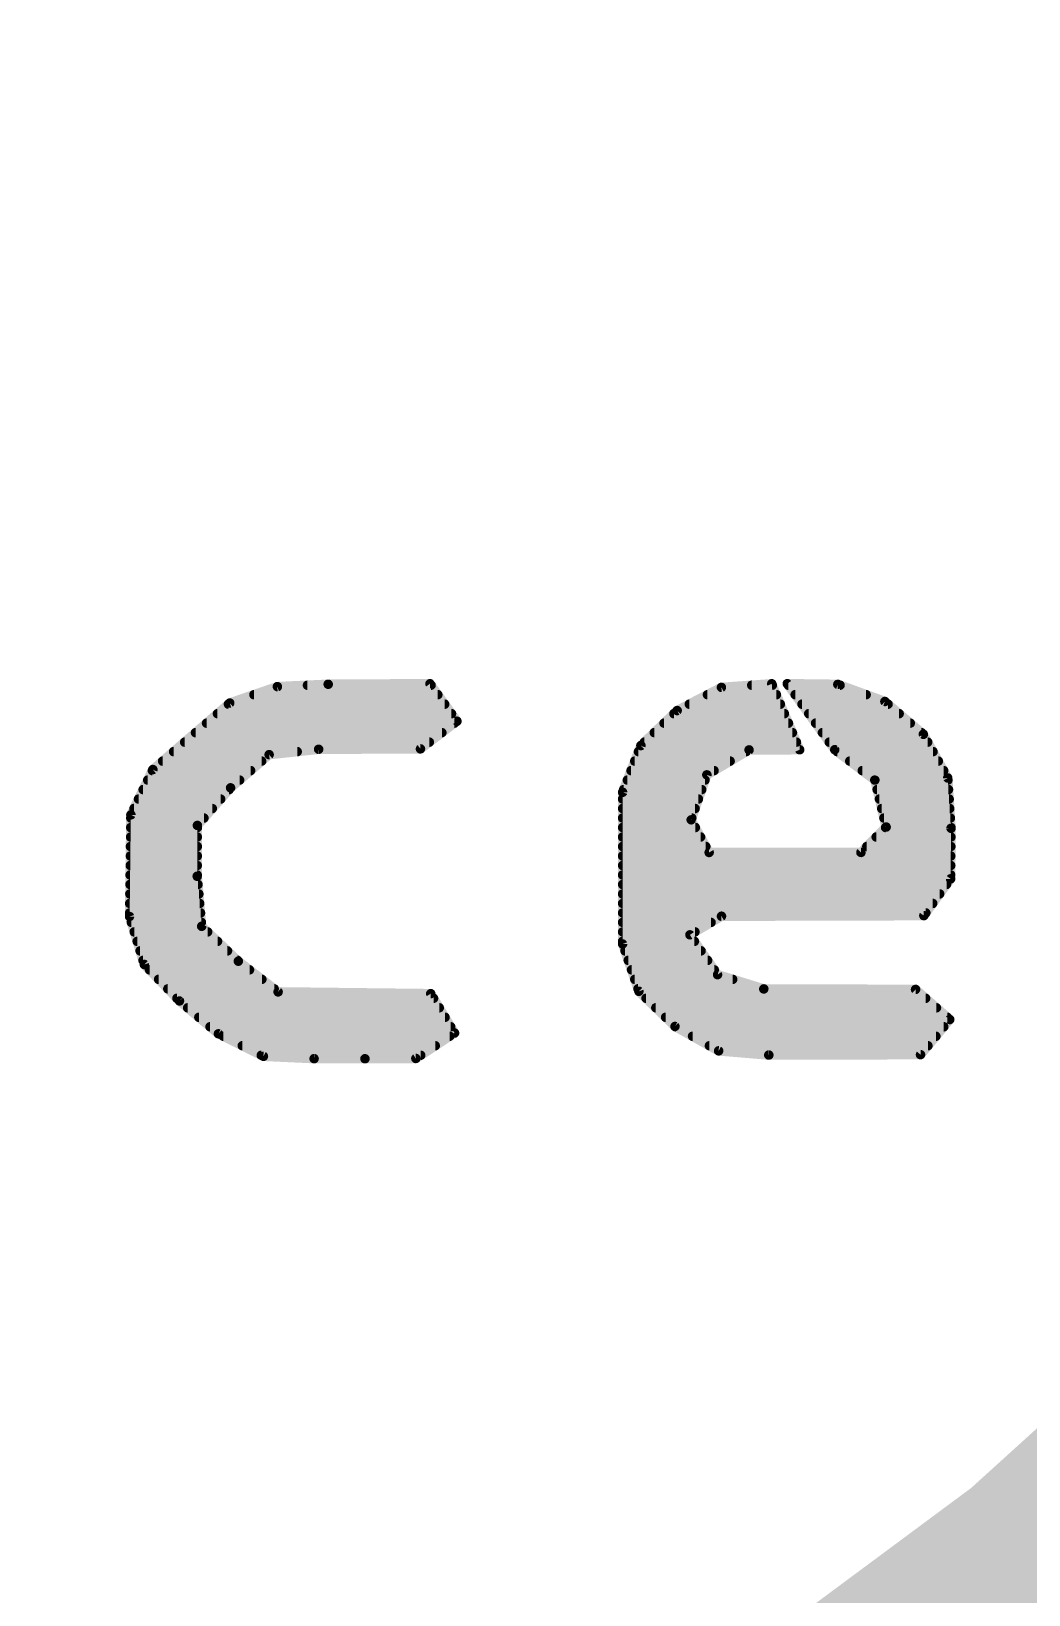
# Model space of a CAD drawing. Extents: x 40.2 to 61.4, y 22.5 to 56.
# Drawn here: x 47.867 to 48.919, y 47.611 to 49.259 of the extents above; entities that cross this region are included whole.
import ezdxf

# ---------------------------------------------------------------- set-up
doc = ezdxf.new("R2010")
doc.units = 0
doc.layers.add('1', color=12, linetype='CONTINUOUS')
doc.layers.add('21', color=251, linetype='CONTINUOUS')

msp = doc.modelspace()

# ---------------------------------------------------------------- linework, layer by layer
at = {"layer": '1', "const_width": 0.8128}
msp.add_lwpolyline([(46.21, 46.37, 0.4142), (50.7904, 50.9504)], format="xyb", dxfattribs=at)
at = {"layer": '21', "const_width": 0.01}
for points in [[(48.1267, 48.5685), (48.0765, 48.5512)], [(48.102, 48.56), (48.2958, 48.56)], [(48.1803, 48.571), (48.1267, 48.5685)], [(48.1584, 48.57), (48.2887, 48.57)], [(48.2875, 48.5716), (48.1803, 48.571)], [(48.3159, 48.5321), (48.2875, 48.5716)], [(48.5948, 48.5677), (48.5481, 48.5433)], [(48.58, 48.56), (48.6527, 48.56)], [(48.6478, 48.5715), (48.5948, 48.5677)], [(48.6267, 48.57), (48.6484, 48.57)], [(48.6772, 48.502), (48.6478, 48.5715)], [(48.7174, 48.5709), (48.6641, 48.5716)], [(48.6641, 48.5716), (48.7142, 48.502)], [(48.6653, 48.57), (48.7198, 48.57)], [(48.6725, 48.56), (48.7473, 48.56)], [(48.7671, 48.5528), (48.7174, 48.5709)], [(48.0765, 48.5512), (47.9954, 48.4811)], [(48.0635, 48.54), (48.3102, 48.54)], [(48.0751, 48.55), (48.303, 48.55)], [(48.5481, 48.5433), (48.5098, 48.5064)], [(48.5447, 48.54), (48.6611, 48.54)], [(48.5609, 48.55), (48.6569, 48.55)], [(48.6797, 48.55), (48.7704, 48.55)], [(48.6868, 48.54), (48.7821, 48.54)], [(48.8076, 48.5182), (48.7671, 48.5528)], [(48.052, 48.53), (48.3132, 48.53)], [(48.2775, 48.5029), (48.3159, 48.5321)], [(48.5343, 48.53), (48.6654, 48.53)], [(48.694, 48.53), (48.7938, 48.53)], [(48.0289, 48.51), (48.2869, 48.51)], [(48.0404, 48.52), (48.3001, 48.52)], [(48.5136, 48.51), (48.6738, 48.51)], [(48.524, 48.52), (48.6696, 48.52)], [(48.7012, 48.52), (48.8056, 48.52)], [(48.7084, 48.51), (48.8122, 48.51)], [(48.8333, 48.4722), (48.8076, 48.5182)], [(48.0057, 48.49), (48.1101, 48.49)], [(48.0173, 48.5), (48.1476, 48.5)], [(48.0774, 48.4618), (48.118, 48.4968)], [(48.118, 48.4968), (48.1702, 48.5025)], [(48.1702, 48.5025), (48.2775, 48.5029)], [(48.5098, 48.5064), (48.4906, 48.4572)], [(48.5034, 48.49), (48.6039, 48.49)], [(48.5073, 48.5), (48.6208, 48.5)], [(48.5794, 48.4755), (48.6239, 48.5018)], [(48.6239, 48.5018), (48.6772, 48.502)], [(48.7142, 48.502), (48.7565, 48.47)], [(48.7168, 48.5), (48.8178, 48.5)], [(48.73, 48.49), (48.8234, 48.49)], [(47.9954, 48.4811), (47.9723, 48.4334)], [(47.9949, 48.48), (48.0985, 48.48)], [(48.4995, 48.48), (48.587, 48.48)], [(48.5628, 48.4281), (48.5794, 48.4755)], [(48.7432, 48.48), (48.829, 48.48)], [(47.9852, 48.46), (48.0758, 48.46)], [(47.99, 48.47), (48.0869, 48.47)], [(48.0424, 48.4222), (48.0774, 48.4618)], [(48.4906, 48.4572), (48.4906, 48.2973)], [(48.4917, 48.46), (48.574, 48.46)], [(48.4956, 48.47), (48.5775, 48.47)], [(48.7564, 48.47), (48.8335, 48.47)], [(48.7565, 48.47), (48.7683, 48.4205)], [(48.7589, 48.46), (48.8341, 48.46)], [(48.8368, 48.4192), (48.8333, 48.4722)], [(47.9803, 48.45), (48.0669, 48.45)], [(48.4906, 48.45), (48.5705, 48.45)], [(48.7613, 48.45), (48.8348, 48.45)], [(47.9723, 48.4334), (47.9709, 48.3262)], [(47.9722, 48.43), (48.0493, 48.43)], [(47.9755, 48.44), (48.0581, 48.44)], [(48.4906, 48.44), (48.567, 48.44)], [(48.4906, 48.43), (48.5635, 48.43)], [(48.5818, 48.3937), (48.5628, 48.4281)], [(48.7637, 48.44), (48.8354, 48.44)], [(48.766, 48.43), (48.8361, 48.43)], [(47.972, 48.41), (48.0423, 48.41)], [(47.9721, 48.42), (48.0424, 48.42)], [(48.0422, 48.3686), (48.0424, 48.4222)], [(48.4906, 48.42), (48.5673, 48.42)], [(48.4906, 48.41), (48.5728, 48.41)], [(48.7683, 48.4205), (48.7418, 48.3937)], [(48.7579, 48.41), (48.8367, 48.41)], [(48.7678, 48.42), (48.8367, 48.42)], [(48.8363, 48.3659), (48.8368, 48.4192)], [(47.9718, 48.4), (48.0423, 48.4)], [(48.4906, 48.4), (48.5783, 48.4)], [(48.7418, 48.3937), (48.5818, 48.3937)], [(48.748, 48.4), (48.8366, 48.4)], [(47.9716, 48.38), (48.0422, 48.38)], [(47.9717, 48.39), (48.0423, 48.39)], [(48.4906, 48.39), (48.8365, 48.39)], [(48.4906, 48.38), (48.8365, 48.38)], [(47.9713, 48.36), (48.043, 48.36)], [(47.9714, 48.37), (48.0422, 48.37)], [(48.0469, 48.3159), (48.0422, 48.3686)], [(48.4906, 48.37), (48.8364, 48.37)], [(48.4906, 48.36), (48.832, 48.36)], [(48.8081, 48.3271), (48.8363, 48.3659)], [(47.9712, 48.35), (48.0439, 48.35)], [(48.4906, 48.35), (48.8248, 48.35)], [(47.9709, 48.33), (48.0457, 48.33)], [(47.9709, 48.3262), (47.9864, 48.2756)], [(47.971, 48.34), (48.0448, 48.34)], [(48.4906, 48.34), (48.8175, 48.34)], [(48.4906, 48.33), (48.8102, 48.33)], [(48.5615, 48.3069), (48.5948, 48.3265)], [(48.5948, 48.3265), (48.8081, 48.3271)], [(47.9728, 48.32), (48.0466, 48.32)], [(47.9758, 48.31), (48.0532, 48.31)], [(48.0855, 48.2791), (48.0469, 48.3159)], [(48.4906, 48.32), (48.5838, 48.32)], [(48.4906, 48.31), (48.5668, 48.31)], [(47.9789, 48.3), (48.0636, 48.3)], [(48.4906, 48.3), (48.5663, 48.3)], [(48.4906, 48.2973), (48.5077, 48.2474)], [(48.5907, 48.2649), (48.5615, 48.3069)], [(47.982, 48.29), (48.0741, 48.29)], [(47.9851, 48.28), (48.0846, 48.28)], [(48.1274, 48.2468), (48.0855, 48.2791)], [(48.4931, 48.29), (48.5733, 48.29)], [(48.4965, 48.28), (48.5802, 48.28)], [(47.9864, 48.2756), (48.0235, 48.2372)], [(47.9919, 48.27), (48.0973, 48.27)], [(48.0015, 48.26), (48.1103, 48.26)], [(48.5, 48.27), (48.5872, 48.27)], [(48.5034, 48.26), (48.6066, 48.26)], [(48.6394, 48.2499), (48.5907, 48.2649)], [(48.0112, 48.25), (48.1233, 48.25)], [(48.2883, 48.2449), (48.1274, 48.2468)], [(48.3134, 48.2034), (48.2883, 48.2449)], [(48.5068, 48.25), (48.6391, 48.25)], [(48.5077, 48.2474), (48.5458, 48.2104)], [(48.7994, 48.2494), (48.6394, 48.2499)], [(48.8355, 48.2176), (48.7994, 48.2494)], [(48.0208, 48.24), (48.2913, 48.24)], [(48.0235, 48.2372), (48.0645, 48.2026)], [(48.0321, 48.23), (48.2973, 48.23)], [(48.5153, 48.24), (48.81, 48.24)], [(48.5256, 48.23), (48.8214, 48.23)], [(48.0439, 48.22), (48.3034, 48.22)], [(48.0557, 48.21), (48.3094, 48.21)], [(48.5359, 48.22), (48.8328, 48.22)], [(48.5458, 48.2104), (48.5918, 48.1846)], [(48.5464, 48.21), (48.8291, 48.21)], [(48.8046, 48.1806), (48.8355, 48.2176)], [(48.0645, 48.2026), (48.1119, 48.1789)], [(48.0697, 48.2), (48.3083, 48.2)], [(48.2727, 48.1766), (48.3134, 48.2034)], [(48.5643, 48.2), (48.8208, 48.2)], [(48.0897, 48.19), (48.2931, 48.19)], [(48.1097, 48.18), (48.2778, 48.18)], [(48.1119, 48.1789), (48.1654, 48.1764)], [(48.5821, 48.19), (48.8124, 48.19)], [(48.5918, 48.1846), (48.6447, 48.1802)], [(48.6447, 48.1802), (48.8046, 48.1806)], [(48.1654, 48.1764), (48.219, 48.1763)], [(48.219, 48.1763), (48.2727, 48.1766)]]:
    msp.add_lwpolyline(points, dxfattribs=at)
at = {"layer": '21', "const_width": 0.005}
for points in [[(48.102, 48.5625, 1), (48.102, 48.5575)], [(48.1266, 48.571, 1), (48.1268, 48.566)], [(48.1275, 48.5661, 1), (48.1259, 48.5708)], [(48.1584, 48.5725, 1), (48.1584, 48.5675)], [(48.1802, 48.5735, 1), (48.1803, 48.5685)], [(48.1804, 48.5685, 1), (48.1801, 48.5735)], [(48.2895, 48.573, 1), (48.2855, 48.5701)], [(48.2875, 48.5691, 1), (48.2875, 48.5741)], [(48.2887, 48.5675, 1), (48.2887, 48.5725)], [(48.2958, 48.5575, 1), (48.2958, 48.5625)], [(48.58, 48.5625, 1), (48.58, 48.5575)], [(48.5946, 48.5702, 1), (48.5949, 48.5652)], [(48.5959, 48.5655, 1), (48.5936, 48.5699)], [(48.6267, 48.5725, 1), (48.6267, 48.5675)], [(48.6501, 48.5725, 1), (48.6455, 48.5705)], [(48.648, 48.569, 1), (48.6476, 48.574)], [(48.6484, 48.5675, 1), (48.6484, 48.5725)], [(48.6527, 48.5575, 1), (48.6527, 48.5625)], [(48.6642, 48.5741, 1), (48.6641, 48.5691)], [(48.6662, 48.573, 1), (48.6621, 48.5701)], [(48.6653, 48.5725, 1), (48.6653, 48.5675)], [(48.6725, 48.5625, 1), (48.6725, 48.5575)], [(48.7183, 48.5732, 1), (48.7166, 48.5685)], [(48.7174, 48.5684, 1), (48.7175, 48.5734)], [(48.7198, 48.5675, 1), (48.7198, 48.5725)], [(48.7473, 48.5575, 1), (48.7473, 48.5625)], [(48.0635, 48.5425, 1), (48.0635, 48.5375)], [(48.0751, 48.5525, 1), (48.0751, 48.5475)], [(48.0757, 48.5536, 1), (48.0773, 48.5488)], [(48.0781, 48.5493, 1), (48.0748, 48.5531)], [(48.303, 48.5475, 1), (48.303, 48.5525)], [(48.3102, 48.5375, 1), (48.3102, 48.5425)], [(48.5447, 48.5425, 1), (48.5447, 48.5375)], [(48.5469, 48.5455, 1), (48.5493, 48.5411)], [(48.5498, 48.5415, 1), (48.5464, 48.5451)], [(48.5609, 48.5525, 1), (48.5609, 48.5475)], [(48.6569, 48.5475, 1), (48.6569, 48.5525)], [(48.6611, 48.5375, 1), (48.6611, 48.5425)], [(48.6797, 48.5525, 1), (48.6797, 48.5475)], [(48.6868, 48.5425, 1), (48.6868, 48.5375)], [(48.7687, 48.5547, 1), (48.7654, 48.5509)], [(48.7662, 48.5505, 1), (48.7679, 48.5552)], [(48.7704, 48.5475, 1), (48.7704, 48.5525)], [(48.7821, 48.5375, 1), (48.7821, 48.5425)], [(48.052, 48.5325, 1), (48.052, 48.5275)], [(48.3132, 48.5275, 1), (48.3132, 48.5325)], [(48.3139, 48.5306, 1), (48.318, 48.5335)], [(48.3175, 48.5301, 1), (48.3144, 48.534)], [(48.5343, 48.5325, 1), (48.5343, 48.5275)], [(48.6654, 48.5275, 1), (48.6654, 48.5325)], [(48.694, 48.5325, 1), (48.694, 48.5275)], [(48.7938, 48.5275, 1), (48.7938, 48.5325)], [(48.0289, 48.5125, 1), (48.0289, 48.5075)], [(48.0404, 48.5225, 1), (48.0404, 48.5175)], [(48.2869, 48.5075, 1), (48.2869, 48.5125)], [(48.3001, 48.5175, 1), (48.3001, 48.5225)], [(48.5136, 48.5125, 1), (48.5136, 48.5075)], [(48.524, 48.5225, 1), (48.524, 48.5175)], [(48.6696, 48.5175, 1), (48.6696, 48.5225)], [(48.6738, 48.5075, 1), (48.6738, 48.5125)], [(48.7012, 48.5225, 1), (48.7012, 48.5175)], [(48.7084, 48.5125, 1), (48.7084, 48.5075)], [(48.8098, 48.5195, 1), (48.8054, 48.517)], [(48.8056, 48.5175, 1), (48.8056, 48.5225)], [(48.806, 48.5163, 1), (48.8092, 48.5201)], [(48.8122, 48.5075, 1), (48.8122, 48.5125)], [(48.0057, 48.4925, 1), (48.0057, 48.4875)], [(48.0173, 48.5025, 1), (48.0173, 48.4975)], [(48.1101, 48.4875, 1), (48.1101, 48.4925)], [(48.1177, 48.4993, 1), (48.1183, 48.4943)], [(48.1196, 48.4949, 1), (48.1164, 48.4987)], [(48.1476, 48.4975, 1), (48.1476, 48.5025)], [(48.1702, 48.505, 1), (48.1702, 48.5)], [(48.1705, 48.5, 1), (48.17, 48.5049)], [(48.276, 48.5049, 1), (48.279, 48.5009)], [(48.2775, 48.5004, 1), (48.2775, 48.5054)], [(48.5034, 48.4925, 1), (48.5034, 48.4875)], [(48.5073, 48.5025, 1), (48.5073, 48.4975)], [(48.5081, 48.5082, 1), (48.5116, 48.5046)], [(48.5122, 48.5055, 1), (48.5075, 48.5073)], [(48.6039, 48.4875, 1), (48.6039, 48.4925)], [(48.6208, 48.4975, 1), (48.6208, 48.5025)], [(48.6239, 48.5043, 1), (48.6239, 48.4993)], [(48.6251, 48.4996, 1), (48.6226, 48.504)], [(48.6749, 48.501, 1), (48.6795, 48.503)], [(48.6772, 48.4995, 1), (48.6772, 48.5045)], [(48.7157, 48.504, 1), (48.7127, 48.5)], [(48.7122, 48.5006, 1), (48.7162, 48.5035)], [(48.7168, 48.5025, 1), (48.7168, 48.4975)], [(48.73, 48.4925, 1), (48.73, 48.4875)], [(48.8178, 48.4975, 1), (48.8178, 48.5025)], [(48.8234, 48.4875, 1), (48.8234, 48.4925)], [(47.9949, 48.4825, 1), (47.9949, 48.4775)], [(47.9938, 48.483, 1), (47.997, 48.4792)], [(47.9977, 48.48, 1), (47.9932, 48.4822)], [(48.0985, 48.4775, 1), (48.0985, 48.4825)], [(48.4995, 48.4825, 1), (48.4995, 48.4775)], [(48.5781, 48.4777, 1), (48.5807, 48.4734)], [(48.5818, 48.4747, 1), (48.5771, 48.4763)], [(48.587, 48.4775, 1), (48.587, 48.4825)], [(48.7432, 48.4825, 1), (48.7432, 48.4775)], [(48.829, 48.4775, 1), (48.829, 48.4825)], [(47.9852, 48.4625, 1), (47.9852, 48.4575)], [(47.99, 48.4725, 1), (47.99, 48.4675)], [(48.0757, 48.4637, 1), (48.079, 48.4599)], [(48.0792, 48.4602, 1), (48.0755, 48.4635)], [(48.0758, 48.4575, 1), (48.0758, 48.4625)], [(48.0869, 48.4675, 1), (48.0869, 48.4725)], [(48.4931, 48.4572, 1), (48.4881, 48.4572)], [(48.4917, 48.4625, 1), (48.4917, 48.4575)], [(48.4956, 48.4725, 1), (48.4956, 48.4675)], [(48.574, 48.4575, 1), (48.574, 48.4625)], [(48.5775, 48.4675, 1), (48.5775, 48.4725)], [(48.7564, 48.4725, 1), (48.7564, 48.4675)], [(48.7589, 48.4705, 1), (48.7541, 48.4694)], [(48.755, 48.468, 1), (48.758, 48.472)], [(48.7589, 48.4625, 1), (48.7589, 48.4575)], [(48.8358, 48.4724, 1), (48.8308, 48.472)], [(48.8311, 48.471, 1), (48.8355, 48.4734)], [(48.8335, 48.4675, 1), (48.8335, 48.4725)], [(48.8341, 48.4575, 1), (48.8341, 48.4625)], [(47.9803, 48.4525, 1), (47.9803, 48.4475)], [(48.0669, 48.4475, 1), (48.0669, 48.4525)], [(48.4883, 48.4581, 1), (48.493, 48.4563)], [(48.4906, 48.4525, 1), (48.4906, 48.4475)], [(48.5705, 48.4475, 1), (48.5705, 48.4525)], [(48.7613, 48.4525, 1), (48.7613, 48.4475)], [(48.8348, 48.4475, 1), (48.8348, 48.4525)], [(47.97, 48.4345, 1), (47.9745, 48.4323)], [(47.9722, 48.4325, 1), (47.9722, 48.4275)], [(47.9748, 48.4333, 1), (47.9698, 48.4334)], [(47.9755, 48.4425, 1), (47.9755, 48.4375)], [(48.0493, 48.4275, 1), (48.0493, 48.4325)], [(48.0581, 48.4375, 1), (48.0581, 48.4425)], [(48.4906, 48.4425, 1), (48.4906, 48.4375)], [(48.4906, 48.4325, 1), (48.4906, 48.4275)], [(48.565, 48.4293, 1), (48.5607, 48.4269)], [(48.5605, 48.429, 1), (48.5652, 48.4273)], [(48.5635, 48.4275, 1), (48.5635, 48.4325)], [(48.567, 48.4375, 1), (48.567, 48.4425)], [(48.7637, 48.4425, 1), (48.7637, 48.4375)], [(48.766, 48.4325, 1), (48.766, 48.4275)], [(48.8354, 48.4375, 1), (48.8354, 48.4425)], [(48.8361, 48.4275, 1), (48.8361, 48.4325)], [(47.972, 48.4125, 1), (47.972, 48.4075)], [(47.9721, 48.4225, 1), (47.9721, 48.4175)], [(48.0449, 48.4222, 1), (48.0399, 48.4222)], [(48.0405, 48.4239, 1), (48.0443, 48.4206)], [(48.0423, 48.4075, 1), (48.0423, 48.4125)], [(48.0424, 48.4175, 1), (48.0424, 48.4225)], [(48.4906, 48.4225, 1), (48.4906, 48.4175)], [(48.4906, 48.4125, 1), (48.4906, 48.4075)], [(48.5673, 48.4175, 1), (48.5673, 48.4225)], [(48.5728, 48.4075, 1), (48.5728, 48.4125)], [(48.7579, 48.4125, 1), (48.7579, 48.4075)], [(48.7678, 48.4225, 1), (48.7678, 48.4175)], [(48.7659, 48.4199, 1), (48.7708, 48.4211)], [(48.7701, 48.4188, 1), (48.7665, 48.4223)], [(48.8393, 48.4192, 1), (48.8343, 48.4192)], [(48.8343, 48.419, 1), (48.8393, 48.4194)], [(48.8367, 48.4175, 1), (48.8367, 48.4225)], [(48.8367, 48.4075, 1), (48.8367, 48.4125)], [(47.9718, 48.4025, 1), (47.9718, 48.3975)], [(48.0423, 48.3975, 1), (48.0423, 48.4025)], [(48.4906, 48.4025, 1), (48.4906, 48.3975)], [(48.5783, 48.3975, 1), (48.5783, 48.4025)], [(48.5818, 48.3962, 1), (48.5818, 48.3912)], [(48.5796, 48.3925, 1), (48.584, 48.395)], [(48.74, 48.3955, 1), (48.7435, 48.392)], [(48.7418, 48.3912, 1), (48.7418, 48.3962)], [(48.748, 48.4025, 1), (48.748, 48.3975)], [(48.8366, 48.3975, 1), (48.8366, 48.4025)], [(47.9716, 48.3825, 1), (47.9716, 48.3775)], [(47.9717, 48.3925, 1), (47.9717, 48.3875)], [(48.0422, 48.3775, 1), (48.0422, 48.3825)], [(48.0423, 48.3875, 1), (48.0423, 48.3925)], [(48.4906, 48.3925, 1), (48.4906, 48.3875)], [(48.4906, 48.3825, 1), (48.4906, 48.3775)], [(48.8365, 48.3875, 1), (48.8365, 48.3925)], [(48.8365, 48.3775, 1), (48.8365, 48.3825)], [(47.9713, 48.3625, 1), (47.9713, 48.3575)], [(47.9714, 48.3725, 1), (47.9714, 48.3675)], [(48.0447, 48.3689, 1), (48.0397, 48.3684)], [(48.0397, 48.3686, 1), (48.0447, 48.3686)], [(48.0422, 48.3675, 1), (48.0422, 48.3725)], [(48.043, 48.3575, 1), (48.043, 48.3625)], [(48.4906, 48.3725, 1), (48.4906, 48.3675)], [(48.4906, 48.3625, 1), (48.4906, 48.3575)], [(48.832, 48.3575, 1), (48.832, 48.3625)], [(48.8338, 48.3659, 1), (48.8388, 48.3659)], [(48.8384, 48.3644, 1), (48.8343, 48.3674)], [(48.8364, 48.3675, 1), (48.8364, 48.3725)], [(47.9712, 48.3525, 1), (47.9712, 48.3475)], [(48.0439, 48.3475, 1), (48.0439, 48.3525)], [(48.4906, 48.3525, 1), (48.4906, 48.3475)], [(48.8248, 48.3475, 1), (48.8248, 48.3525)], [(47.9709, 48.3325, 1), (47.9709, 48.3275)], [(47.9732, 48.327, 1), (47.9685, 48.3255)], [(47.971, 48.3425, 1), (47.971, 48.3375)], [(48.0448, 48.3375, 1), (48.0448, 48.3425)], [(48.0457, 48.3275, 1), (48.0457, 48.3325)], [(48.4906, 48.3425, 1), (48.4906, 48.3375)], [(48.4906, 48.3325, 1), (48.4906, 48.3275)], [(48.5948, 48.329, 1), (48.5948, 48.324)], [(48.5961, 48.3244, 1), (48.5936, 48.3287)], [(48.8061, 48.3286, 1), (48.8101, 48.3257)], [(48.8081, 48.3246, 1), (48.8081, 48.3296)], [(48.8102, 48.3275, 1), (48.8102, 48.3325)], [(48.8175, 48.3375, 1), (48.8175, 48.3425)], [(47.9684, 48.3262, 1), (47.9733, 48.3262)], [(47.9728, 48.3225, 1), (47.9728, 48.3175)], [(47.9758, 48.3125, 1), (47.9758, 48.3075)], [(48.0487, 48.3177, 1), (48.0452, 48.3141)], [(48.0444, 48.3157, 1), (48.0494, 48.3161)], [(48.0466, 48.3175, 1), (48.0466, 48.3225)], [(48.0532, 48.3075, 1), (48.0532, 48.3125)], [(48.4906, 48.3225, 1), (48.4906, 48.3175)], [(48.4906, 48.3125, 1), (48.4906, 48.3075)], [(48.5668, 48.3075, 1), (48.5668, 48.3125)], [(48.5838, 48.3175, 1), (48.5838, 48.3225)], [(47.9789, 48.3025, 1), (47.9789, 48.2975)], [(48.0636, 48.2975, 1), (48.0636, 48.3025)], [(48.4906, 48.3025, 1), (48.4906, 48.2975)], [(48.4929, 48.2981, 1), (48.4882, 48.2964)], [(48.4881, 48.2973, 1), (48.4931, 48.2973)], [(48.5636, 48.3083, 1), (48.5595, 48.3055)], [(48.5603, 48.3091, 1), (48.5628, 48.3048)], [(48.5663, 48.2975, 1), (48.5663, 48.3025)], [(47.982, 48.2925, 1), (47.982, 48.2875)], [(47.9851, 48.2825, 1), (47.9851, 48.2775)], [(48.0741, 48.2875, 1), (48.0741, 48.2925)], [(48.087, 48.2811, 1), (48.084, 48.2772)], [(48.0838, 48.2773, 1), (48.0872, 48.281)], [(48.0846, 48.2775, 1), (48.0846, 48.2825)], [(48.4931, 48.2925, 1), (48.4931, 48.2875)], [(48.4965, 48.2825, 1), (48.4965, 48.2775)], [(48.5733, 48.2875, 1), (48.5733, 48.2925)], [(48.5802, 48.2775, 1), (48.5802, 48.2825)], [(47.9882, 48.2774, 1), (47.9846, 48.2739)], [(47.984, 48.2749, 1), (47.9888, 48.2764)], [(47.9919, 48.2725, 1), (47.9919, 48.2675)], [(48.0015, 48.2625, 1), (48.0015, 48.2575)], [(48.0973, 48.2675, 1), (48.0973, 48.2725)], [(48.1103, 48.2575, 1), (48.1103, 48.2625)], [(48.5, 48.2725, 1), (48.5, 48.2675)], [(48.5034, 48.2625, 1), (48.5034, 48.2575)], [(48.5872, 48.2675, 1), (48.5872, 48.2725)], [(48.5914, 48.2673, 1), (48.59, 48.2625)], [(48.5886, 48.2635, 1), (48.5927, 48.2663)], [(48.6066, 48.2575, 1), (48.6066, 48.2625)], [(48.0112, 48.2525, 1), (48.0112, 48.2475)], [(48.1233, 48.2475, 1), (48.1233, 48.2525)], [(48.1275, 48.2493, 1), (48.1274, 48.2443)], [(48.1259, 48.2448, 1), (48.129, 48.2488)], [(48.2904, 48.2462, 1), (48.2862, 48.2436)], [(48.2883, 48.2424, 1), (48.2883, 48.2474)], [(48.5068, 48.2525, 1), (48.5068, 48.2475)], [(48.5095, 48.2492, 1), (48.506, 48.2456)], [(48.5054, 48.2465, 1), (48.5101, 48.2482)], [(48.6394, 48.2524, 1), (48.6394, 48.2474)], [(48.6387, 48.2475, 1), (48.6401, 48.2523)], [(48.6391, 48.2475, 1), (48.6391, 48.2525)], [(48.801, 48.2512, 1), (48.7977, 48.2475)], [(48.7994, 48.2469, 1), (48.7994, 48.2519)], [(48.0208, 48.2425, 1), (48.0208, 48.2375)], [(48.0251, 48.2391, 1), (48.0219, 48.2353)], [(48.0217, 48.2355, 1), (48.0253, 48.2389)], [(48.0321, 48.2325, 1), (48.0321, 48.2275)], [(48.2913, 48.2375, 1), (48.2913, 48.2425)], [(48.2973, 48.2275, 1), (48.2973, 48.2325)], [(48.5153, 48.2425, 1), (48.5153, 48.2375)], [(48.5256, 48.2325, 1), (48.5256, 48.2275)], [(48.81, 48.2375, 1), (48.81, 48.2425)], [(48.8214, 48.2275, 1), (48.8214, 48.2325)], [(48.0439, 48.2225, 1), (48.0439, 48.2175)], [(48.0557, 48.2125, 1), (48.0557, 48.2075)], [(48.3034, 48.2175, 1), (48.3034, 48.2225)], [(48.3094, 48.2075, 1), (48.3094, 48.2125)], [(48.5359, 48.2225, 1), (48.5359, 48.2175)], [(48.547, 48.2125, 1), (48.5446, 48.2082)], [(48.5464, 48.2125, 1), (48.5464, 48.2075)], [(48.8291, 48.2075, 1), (48.8291, 48.2125)], [(48.8328, 48.2175, 1), (48.8328, 48.2225)], [(48.8374, 48.2161, 1), (48.8335, 48.2192)], [(48.8338, 48.2158, 1), (48.8371, 48.2195)], [(48.0656, 48.2048, 1), (48.0634, 48.2004)], [(48.0629, 48.2007, 1), (48.0661, 48.2045)], [(48.0697, 48.2025, 1), (48.0697, 48.1975)], [(48.3083, 48.1975, 1), (48.3083, 48.2025)], [(48.3113, 48.2021, 1), (48.3156, 48.2047)], [(48.3148, 48.2013, 1), (48.3121, 48.2055)], [(48.5441, 48.2086, 1), (48.5475, 48.2122)], [(48.5643, 48.2025, 1), (48.5643, 48.1975)], [(48.8208, 48.1975, 1), (48.8208, 48.2025)], [(48.0897, 48.1925, 1), (48.0897, 48.1875)], [(48.1097, 48.1825, 1), (48.1097, 48.1775)], [(48.1121, 48.1814, 1), (48.1118, 48.1764)], [(48.1108, 48.1766, 1), (48.1131, 48.1811)], [(48.2778, 48.1775, 1), (48.2778, 48.1825)], [(48.2931, 48.1875, 1), (48.2931, 48.1925)], [(48.5821, 48.1925, 1), (48.5821, 48.1875)], [(48.592, 48.1871, 1), (48.5916, 48.1821)], [(48.5906, 48.1824, 1), (48.593, 48.1868)], [(48.6446, 48.1827, 1), (48.6447, 48.1777)], [(48.6445, 48.1777, 1), (48.6449, 48.1827)], [(48.8027, 48.1822, 1), (48.8065, 48.179)], [(48.8046, 48.1781, 1), (48.8046, 48.1831)], [(48.8124, 48.1875, 1), (48.8124, 48.1925)], [(48.1654, 48.1789, 1), (48.1654, 48.1739)], [(48.1653, 48.1739, 1), (48.1655, 48.1789)], [(48.219, 48.1788, 1), (48.219, 48.1738)], [(48.219, 48.1738, 1), (48.219, 48.1788)], [(48.2713, 48.1787, 1), (48.274, 48.1745)], [(48.2727, 48.1741, 1), (48.2726, 48.1791)]]:
    msp.add_lwpolyline(points, format="xyb", dxfattribs=at)

doc.saveas('drawing.dxf')
